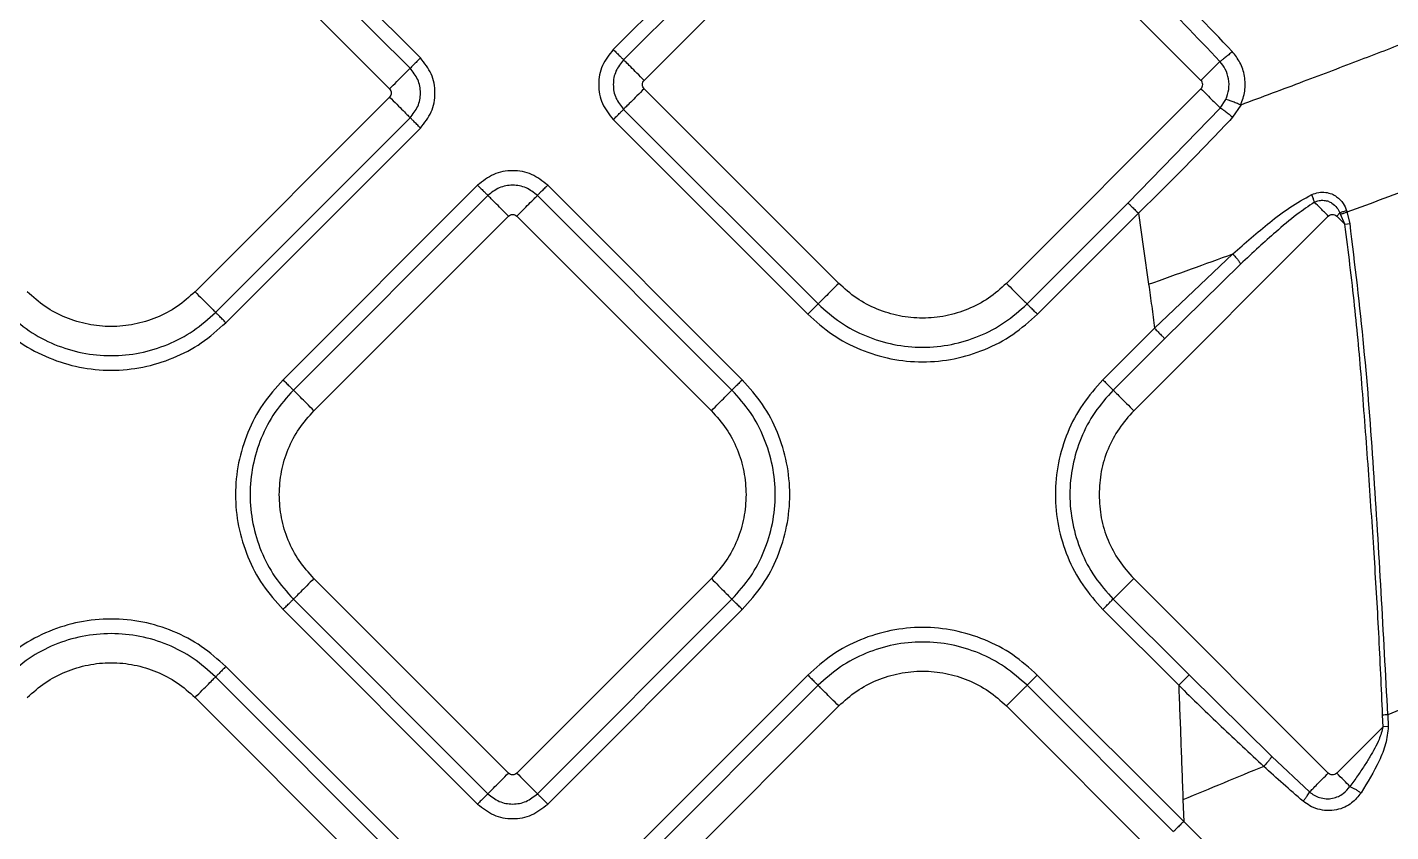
# Model space of a CAD drawing. Extents: x 400 to 501, y 484 to 634.
# Drawn here: x 463.906 to 468.523, y 553.078 to 555.801 of the extents above; entities that cross this region are included whole.
import ezdxf

# ---------------------------------------------------------------- set-up
doc = ezdxf.new("R2010")
doc.units = 0
doc.header["$MEASUREMENT"] = 0
doc.layers.add('DIM', color=3, linetype='Continuous')
doc.layers.add('GEOMETRY', color=3, linetype='Continuous', lineweight=25)

# ---------------------------------------------------------------- blocks, each defined once
blk = doc.blocks.new('2026 GRANDEE')
at = {"layer": 'GEOMETRY', "ltscale": 16}
for p, q in [((14.8126, -41.1428), (14.1537, -40.4839)), ((16.1245, -40.4554), (15.4656, -41.1143)), ((16.1593, -40.4903), (15.5005, -41.1491)), ((14.7777, -41.1776), (14.1189, -40.5188)), ((15.5702, -41.2189), (16.229, -40.56)), ((17.456, -41.2189), (16.7972, -40.56)), ((14.0491, -40.5885), (14.708, -41.2474)), ((14.708, -41.2756), (14.0491, -41.9345)), ((16.229, -41.906), (15.5702, -41.2471)), ((16.7972, -41.906), (17.456, -41.2471)), ((15.5005, -41.3169), (16.1593, -41.9757)), ((17.5214, -41.3125), (17.2089, -41.6337)), ((17.5214, -41.3125), (17.5403, -41.2833)), ((17.5904, -41.3024), (17.563, -41.3439)), ((14.1189, -42.0042), (14.7777, -41.3454)), ((15.4656, -41.3517), (16.1245, -42.0106)), ((14.1537, -42.0391), (14.8126, -41.3802)), ((15.0061, -41.5738), (14.3473, -42.2326)), ((15.9024, -42.2326), (15.2436, -41.5738)), ((15.041, -41.6086), (14.3821, -42.2675)), ((15.8675, -42.2675), (15.2087, -41.6086)), ((16.8669, -41.9757), (17.2089, -41.6337)), ((14.4519, -42.3372), (15.1107, -41.6784)), ((15.139, -41.6784), (15.7978, -42.3372)), ((16.9018, -42.0106), (17.2438, -41.6685)), ((17.8872, -41.6783), (17.2284, -42.3372)), ((17.9265, -41.6673), (17.9155, -41.6783)), ((17.9155, -41.6783), (17.9433, -41.7061)), ((17.9265, -41.6673), (17.9288, -41.6718)), ((17.9433, -41.7061), (17.9288, -41.6718)), ((17.9607, -41.7037), (17.9511, -41.6644)), ((17.9433, -41.7061), (17.9607, -41.7037)), ((17.564, -41.8062), (17.2983, -42.0581)), ((17.5903, -41.8409), (17.3331, -42.093)), ((17.2983, -42.0581), (17.1238, -42.2326)), ((17.3331, -42.093), (17.1587, -42.2674)), ((15.1107, -43.5642), (14.4519, -42.9053)), ((15.7978, -42.9053), (15.139, -43.5642)), ((17.2284, -42.9053), (17.8872, -43.5641)), ((14.3821, -42.9751), (15.041, -43.6339)), ((15.2087, -43.6339), (15.8675, -42.9751)), ((17.1587, -42.975), (17.4154, -43.2318)), ((14.3473, -43.0099), (15.0061, -43.6687)), ((15.2436, -43.6688), (15.9024, -43.0099)), ((17.1238, -43.0099), (17.3805, -43.2666)), ((14.8126, -43.8623), (14.1538, -43.2034)), ((14.7777, -43.8971), (14.1189, -43.2383)), ((16.1244, -43.2319), (15.4656, -43.8908)), ((17.3974, -43.7276), (16.9017, -43.2319)), ((17.4154, -43.2318), (17.6955, -43.5077)), ((14.0492, -43.308), (14.708, -43.9669)), ((16.1593, -43.2668), (15.5005, -43.9256)), ((17.3625, -43.7624), (16.8669, -43.2668)), ((15.5702, -43.9954), (16.229, -43.3365)), ((16.7971, -43.3365), (17.456, -43.9954)), ((18.0728, -43.4068), (18.0712, -43.3676)), ((18.0888, -43.3669), (18.0904, -43.4061)), ((17.9155, -43.5641), (18.0728, -43.4068)), ((18.0904, -43.4061), (18.0728, -43.4068)), ((17.6955, -43.5077), (17.8237, -43.6277)), ((17.3948, -43.6544), (17.3974, -43.7276)), ((17.3974, -43.7276), (17.5637, -43.8915))]:
    blk.add_line(p, q, dxfattribs=at)
at = {"layer": 'GEOMETRY', "ltscale": 16, "flags": 128}
for points in [[(17.2438, -41.6685), (17.2612, -41.7888), (17.2787, -41.9091)], [(17.9493, -41.6593), (17.9502, -41.6618), (17.9511, -41.6644)]]:
    blk.add_lwpolyline(points, dxfattribs=at)
at = {"layer": 'GEOMETRY', "ltscale": 16}
for points, knots in [([(17.5619, -41.1212), (17.4802, -41.0356), (17.3159, -40.8637), (17.145, -40.6967), (17.0591, -40.6127)], [0, 0, 0, 0, 0.497221, 1, 1, 1, 1]), ([(17.5201, -41.1548), (17.4409, -41.0718), (17.2777, -40.901), (17.1103, -40.7337), (17.0242, -40.6476)], [0, 0, 0, 0, 0.485574, 1, 1, 1, 1]), ([(19.088, -40.6964), (19.0676, -40.7073), (19.0273, -40.7289), (18.9205, -40.7776), (18.7833, -40.8368), (18.6131, -40.9073), (18.4101, -40.989), (18.2008, -41.0711), (17.9952, -41.1502), (17.8004, -41.2242), (17.6616, -41.2759), (17.5904, -41.3024)], [0, 0, 0, 0, 0.119833, 0.237501, 0.35482, 0.473455, 0.595101, 0.721731, 0.810129, 0.90261, 1, 1, 1, 1]), ([(15.4656, -41.1143), (15.4519, -41.1316), (15.4244, -41.1663), (15.4124, -41.233), (15.4244, -41.2997), (15.4519, -41.3344), (15.4656, -41.3517)], [0, 0, 0, 0, 0.250039, 0.499994, 0.749965, 1, 1, 1, 1]), ([(17.5619, -41.1211), (17.5579, -41.1248), (17.5499, -41.1321), (17.5379, -41.1421), (17.5273, -41.1503), (17.5225, -41.1533), (17.5201, -41.1548)], [0, 0, 0, 0, 0.2499974, 0.5, 0.7500026, 1, 1, 1, 1]), ([(17.5904, -41.3024), (17.5961, -41.2869), (17.6074, -41.2554), (17.6054, -41.2048), (17.5907, -41.158), (17.5713, -41.1332), (17.5619, -41.1211)], [0, 0, 0, 0, 0.254787, 0.51477, 0.764949, 1, 1, 1, 1]), ([(14.7777, -41.3454), (14.7874, -41.3331), (14.8068, -41.3086), (14.8153, -41.2615), (14.8068, -41.2144), (14.7874, -41.1899), (14.7777, -41.1776)], [0, 0, 0, 0, 0.249985, 0.499995, 0.750018, 1, 1, 1, 1]), ([(14.8126, -41.3802), (14.8263, -41.3629), (14.8538, -41.3282), (14.8657, -41.2615), (14.8538, -41.1948), (14.8263, -41.1601), (14.8126, -41.1428)], [0, 0, 0, 0, 0.2500385, 0.4999937, 0.7499651, 1, 1, 1, 1]), ([(15.5005, -41.1491), (15.4908, -41.1614), (15.4713, -41.1859), (15.4629, -41.233), (15.4713, -41.2801), (15.4908, -41.3046), (15.5005, -41.3169)], [0, 0, 0, 0, 0.249985, 0.499995, 0.750018, 1, 1, 1, 1]), ([(17.5403, -41.2833), (17.5442, -41.2722), (17.5521, -41.2499), (17.5506, -41.2141), (17.5403, -41.181), (17.5267, -41.1633), (17.5201, -41.1548)], [0, 0, 0, 0, 0.2551853, 0.5143525, 0.7663894, 1, 1, 1, 1]), ([(15.5702, -41.2471), (15.5686, -41.2451), (15.5653, -41.2409), (15.5639, -41.233), (15.5653, -41.2251), (15.5686, -41.2209), (15.5702, -41.2189)], [0, 0, 0, 0, 0.250227, 0.500001, 0.749773, 1, 1, 1, 1]), ([(17.456, -41.2471), (17.4576, -41.2451), (17.4609, -41.2409), (17.4624, -41.233), (17.4609, -41.2251), (17.4576, -41.2209), (17.456, -41.2189)], [0, 0, 0, 0, 0.250227, 0.499999, 0.749773, 1, 1, 1, 1]), ([(17.9511, -41.6644), (18.0349, -41.6333), (18.1978, -41.5729), (18.416, -41.4913), (18.6062, -41.4199), (18.7688, -41.3587), (18.9056, -41.3073), (19.0164, -41.2659), (19.1038, -41.2335), (19.1398, -41.2204), (19.1579, -41.2139)], [0, 0, 0, 0, 0.141798, 0.275631, 0.403303, 0.526463, 0.6465, 0.764648, 0.882079, 1, 1, 1, 1]), ([(14.708, -41.2474), (14.7096, -41.2494), (14.7129, -41.2536), (14.7143, -41.2615), (14.7129, -41.2694), (14.7096, -41.2736), (14.708, -41.2756)], [0, 0, 0, 0, 0.2502271, 0.500001, 0.7497726, 1, 1, 1, 1]), ([(17.5214, -41.3125), (17.5237, -41.3137), (17.5284, -41.3161), (17.539, -41.3236), (17.5509, -41.333), (17.559, -41.3403), (17.563, -41.3439)], [0, 0, 0, 0, 0.249997, 0.5, 0.750003, 1, 1, 1, 1]), ([(17.5904, -41.3024), (17.5855, -41.3002), (17.5756, -41.2957), (17.5612, -41.2899), (17.5485, -41.2853), (17.543, -41.284), (17.5403, -41.2833)], [0, 0, 0, 0, 0.249997, 0.5, 0.750003, 1, 1, 1, 1]), ([(17.563, -41.3439), (17.5112, -41.3987), (17.4074, -41.5086), (17.2984, -41.6151), (17.2438, -41.6685)], [0, 0, 0, 0, 0.498522, 1, 1, 1, 1]), ([(15.2436, -41.5738), (15.2262, -41.56), (15.1915, -41.5325), (15.1248, -41.5206), (15.0582, -41.5325), (15.0235, -41.56), (15.0061, -41.5738)], [0, 0, 0, 0, 0.250039, 0.499994, 0.749965, 1, 1, 1, 1]), ([(15.2087, -41.6086), (15.1964, -41.5989), (15.1719, -41.5795), (15.1248, -41.5711), (15.0777, -41.5795), (15.0532, -41.5989), (15.041, -41.6086)], [0, 0, 0, 0, 0.249985, 0.499995, 0.750018, 1, 1, 1, 1]), ([(17.8311, -41.6055), (17.8389, -41.6026), (17.8541, -41.5969), (17.8776, -41.597), (17.8983, -41.6024), (17.9194, -41.6141), (17.9381, -41.633), (17.9459, -41.6512), (17.9493, -41.6593)], [0, 0, 0, 0, 0.169687, 0.333481, 0.480031, 0.609047, 0.825569, 1, 1, 1, 1]), ([(17.564, -41.8062), (17.6052, -41.77), (17.6677, -41.715), (17.7565, -41.6471), (17.8059, -41.6196), (17.8311, -41.6055)], [0, 0, 0, 0, 0.486368, 0.737363, 1, 1, 1, 1]), ([(17.8401, -41.6312), (17.8201, -41.6449), (17.7748, -41.6758), (17.7131, -41.7284), (17.6498, -41.7848), (17.6107, -41.8217), (17.5903, -41.8409)], [0, 0, 0, 0, 0.223808, 0.508455, 0.743933, 1, 1, 1, 1]), ([(17.8401, -41.6312), (17.839, -41.6272), (17.8369, -41.6191), (17.8331, -41.6101), (17.8311, -41.6055)], [0, 0, 0, 0, 0.5000001, 1, 1, 1, 1]), ([(17.8401, -41.6312), (17.8454, -41.629), (17.8559, -41.6247), (17.8724, -41.6243), (17.8871, -41.6275), (17.9024, -41.6352), (17.9167, -41.6484), (17.9234, -41.6613), (17.9265, -41.6673)], [0, 0, 0, 0, 0.1647281, 0.3246115, 0.468377, 0.5953615, 0.8138631, 1, 1, 1, 1]), ([(15.1107, -41.6784), (15.1128, -41.6767), (15.1169, -41.6735), (15.1248, -41.672), (15.1328, -41.6735), (15.1369, -41.6767), (15.139, -41.6784)], [0, 0, 0, 0, 0.250227, 0.500001, 0.749773, 1, 1, 1, 1]), ([(17.8872, -41.6783), (17.8893, -41.6767), (17.8934, -41.6734), (17.9013, -41.672), (17.9093, -41.6734), (17.9134, -41.6767), (17.9155, -41.6783)], [0, 0, 0, 0, 0.250227, 0.500001, 0.749773, 1, 1, 1, 1]), ([(17.9493, -41.6593), (17.9456, -41.6606), (17.9382, -41.6634), (17.9304, -41.666), (17.9265, -41.6673)], [0, 0, 0, 0, 0.499999, 1, 1, 1, 1]), ([(17.9288, -41.6718), (17.9326, -41.6706), (17.9402, -41.6681), (17.9474, -41.6656), (17.9511, -41.6644)], [0, 0, 0, 0, 0.5, 1, 1, 1, 1]), ([(18.0712, -43.3676), (18.0671, -43.2749), (18.059, -43.0918), (18.0422, -42.8149), (18.0231, -42.5333), (18.002, -42.2543), (17.9776, -41.9771), (17.9549, -41.7979), (17.9433, -41.7061)], [0, 0, 0, 0, 0.167046, 0.329871, 0.499317, 0.67496, 0.83344, 1, 1, 1, 1]), ([(18.0888, -43.3669), (18.074, -43.0897), (18.0518, -42.6744), (18.0108, -42.1196), (17.9775, -41.843), (17.9607, -41.7037)], [0, 0, 0, 0, 0.499117, 0.747773, 1, 1, 1, 1]), ([(17.2787, -41.9091), (17.327, -41.8917), (17.4225, -41.8575), (17.5172, -41.8232), (17.564, -41.8062)], [0, 0, 0, 0, 0.505854, 1, 1, 1, 1]), ([(17.564, -41.8062), (17.5672, -41.8098), (17.5736, -41.817), (17.5815, -41.827), (17.5876, -41.8355), (17.5894, -41.8391), (17.5903, -41.8409)], [0, 0, 0, 0, 0.249999, 0.5, 0.750002, 1, 1, 1, 1]), ([(17.2787, -41.9091), (17.2822, -41.9339), (17.2892, -41.9835), (17.2952, -42.0332), (17.2983, -42.0581)], [0, 0, 0, 0, 0.499895, 1, 1, 1, 1]), ([(19.3147, -42.8487), (19.2932, -42.8583), (19.2504, -42.8774), (19.1475, -42.9219), (19.0199, -42.9764), (18.8679, -43.0408), (18.6958, -43.1133), (18.5066, -43.1927), (18.3043, -43.2772), (18.1605, -43.3371), (18.0888, -43.3669)], [0, 0, 0, 0, 0.127649, 0.254663, 0.380913, 0.506328, 0.630898, 0.754654, 0.877655, 1, 1, 1, 1]), ([(17.3805, -43.2666), (17.383, -43.3312), (17.3879, -43.4604), (17.3925, -43.5897), (17.3948, -43.6544)], [0, 0, 0, 0, 0.49942, 1, 1, 1, 1]), ([(17.3805, -43.2666), (17.4284, -43.3132), (17.5236, -43.4059), (17.6204, -43.4962), (17.6686, -43.5412)], [0, 0, 0, 0, 0.502209, 1, 1, 1, 1]), ([(18.0728, -43.4068), (18.0686, -43.4214), (18.0583, -43.4573), (18.0334, -43.5003), (18.0083, -43.5408), (17.9857, -43.5743), (17.9691, -43.5971), (17.9604, -43.609)], [0, 0, 0, 0, 0.1935995, 0.478363, 0.6356407, 0.8094792, 1, 1, 1, 1]), ([(18.0904, -43.4061), (18.0882, -43.4261), (18.0838, -43.4666), (18.0515, -43.5427), (18.0194, -43.5954), (17.9979, -43.6309)], [0, 0, 0, 0, 0.242133, 0.490107, 1, 1, 1, 1]), ([(17.6686, -43.5412), (17.6231, -43.56), (17.5321, -43.5977), (17.4405, -43.6355), (17.3948, -43.6544)], [0, 0, 0, 0, 0.500245, 1, 1, 1, 1]), ([(17.6955, -43.5077), (17.6946, -43.5093), (17.6927, -43.5126), (17.6865, -43.5208), (17.6784, -43.5305), (17.6719, -43.5376), (17.6686, -43.5412)], [0, 0, 0, 0, 0.2499985, 0.5, 0.7500015, 1, 1, 1, 1]), ([(17.802, -43.6591), (17.7794, -43.6398), (17.7344, -43.6013), (17.6905, -43.5612), (17.6686, -43.5412)], [0, 0, 0, 0, 0.502716, 1, 1, 1, 1]), ([(15.139, -43.5642), (15.1369, -43.5658), (15.1328, -43.5691), (15.1248, -43.5705), (15.1169, -43.5691), (15.1128, -43.5658), (15.1107, -43.5642)], [0, 0, 0, 0, 0.250227, 0.500001, 0.749773, 1, 1, 1, 1]), ([(17.9155, -43.5641), (17.9134, -43.5658), (17.9093, -43.569), (17.9013, -43.5705), (17.8934, -43.569), (17.8893, -43.5658), (17.8872, -43.5641)], [0, 0, 0, 0, 0.250227, 0.500001, 0.749773, 1, 1, 1, 1]), ([(15.041, -43.6339), (15.0532, -43.6436), (15.0777, -43.663), (15.1248, -43.6715), (15.1719, -43.663), (15.1964, -43.6436), (15.2087, -43.6339)], [0, 0, 0, 0, 0.249985, 0.499995, 0.750018, 1, 1, 1, 1]), ([(17.802, -43.6591), (17.8045, -43.656), (17.8095, -43.6498), (17.8158, -43.6411), (17.8208, -43.6334), (17.8227, -43.6296), (17.8237, -43.6277)], [0, 0, 0, 0, 0.25, 0.500001, 0.750001, 1, 1, 1, 1]), ([(17.9979, -43.6309), (17.988, -43.6432), (17.9725, -43.6627), (17.9425, -43.6802), (17.9143, -43.6897), (17.8828, -43.6921), (17.852, -43.6869), (17.8244, -43.6758), (17.8092, -43.6645), (17.802, -43.6591)], [0, 0, 0, 0, 0.208291, 0.328765, 0.463325, 0.607921, 0.750157, 0.881303, 1, 1, 1, 1]), ([(17.8237, -43.6277), (17.8286, -43.6315), (17.839, -43.6396), (17.8581, -43.6476), (17.8795, -43.6516), (17.9014, -43.6502), (17.921, -43.6436), (17.9423, -43.6314), (17.9533, -43.6177), (17.9604, -43.609)], [0, 0, 0, 0, 0.118145, 0.249018, 0.391032, 0.533821, 0.667306, 0.788765, 1, 1, 1, 1]), ([(17.9604, -43.609), (17.9633, -43.6104), (17.969, -43.6131), (17.9787, -43.6185), (17.9885, -43.6245), (17.9948, -43.6288), (17.9979, -43.6309)], [0, 0, 0, 0, 0.25, 0.5, 0.75, 1, 1, 1, 1]), ([(15.0061, -43.6687), (15.0235, -43.6825), (15.0582, -43.71), (15.1248, -43.7219), (15.1915, -43.71), (15.2262, -43.6825), (15.2436, -43.6688)], [0, 0, 0, 0, 0.250039, 0.499994, 0.749965, 1, 1, 1, 1])]:
    blk.add_open_spline(points, degree=3, knots=knots, dxfattribs=at)
for points in [[(15.4656, -41.1143), (15.4698, -41.1184), (15.478, -41.1267), (15.4889, -41.1375), (15.4972, -41.1458), (15.4994, -41.148), (15.5005, -41.1491)], [(14.708, -41.2474), (14.7163, -41.2391), (14.7328, -41.2225), (14.7545, -41.2009), (14.7711, -41.1843), (14.7755, -41.1799), (14.7777, -41.1776)], [(14.8126, -41.1428), (14.8084, -41.1469), (14.8001, -41.1552), (14.7893, -41.166), (14.781, -41.1743), (14.7788, -41.1765), (14.7777, -41.1776)], [(15.5702, -41.2189), (15.5619, -41.2106), (15.5454, -41.194), (15.5237, -41.1724), (15.5071, -41.1558), (15.5027, -41.1513), (15.5005, -41.1491)], [(17.456, -41.2189), (17.4627, -41.2122), (17.4761, -41.1988), (17.4945, -41.1804), (17.5101, -41.1647), (17.5168, -41.1581), (17.5201, -41.1548)], [(14.708, -41.2756), (14.7163, -41.2839), (14.7328, -41.3005), (14.7545, -41.3221), (14.7711, -41.3387), (14.7755, -41.3432), (14.7777, -41.3454)], [(15.5702, -41.2471), (15.5619, -41.2554), (15.5454, -41.272), (15.5237, -41.2936), (15.5071, -41.3102), (15.5027, -41.3146), (15.5005, -41.3169)], [(17.456, -41.2471), (17.463, -41.2541), (17.4769, -41.268), (17.4958, -41.287), (17.5118, -41.3029), (17.5182, -41.3093), (17.5214, -41.3125)], [(15.4656, -41.3517), (15.4698, -41.3476), (15.478, -41.3393), (15.4889, -41.3285), (15.4972, -41.3202), (15.4994, -41.318), (15.5005, -41.3169)], [(14.8126, -41.3802), (14.8084, -41.3761), (14.8001, -41.3678), (14.7893, -41.357), (14.781, -41.3487), (14.7788, -41.3465), (14.7777, -41.3454)], [(15.0061, -41.5738), (15.0103, -41.5779), (15.0185, -41.5862), (15.0294, -41.597), (15.0377, -41.6053), (15.0399, -41.6075), (15.041, -41.6086)], [(15.2436, -41.5738), (15.2394, -41.5779), (15.2311, -41.5862), (15.2203, -41.597), (15.212, -41.6053), (15.2098, -41.6075), (15.2087, -41.6086)], [(15.1107, -41.6784), (15.1024, -41.6701), (15.0859, -41.6535), (15.0642, -41.6319), (15.0476, -41.6153), (15.0432, -41.6109), (15.041, -41.6086)], [(15.139, -41.6784), (15.1473, -41.6701), (15.1638, -41.6535), (15.1855, -41.6319), (15.2021, -41.6153), (15.2065, -41.6109), (15.2087, -41.6086)], [(17.2089, -41.6337), (17.21, -41.6348), (17.2122, -41.637), (17.2205, -41.6453), (17.2313, -41.6561), (17.2396, -41.6644), (17.2438, -41.6685)], [(17.8872, -41.6783), (17.8785, -41.6697), (17.8612, -41.6523), (17.8471, -41.6382), (17.8401, -41.6312)], [(16.229, -41.906), (16.2208, -41.9142), (16.2042, -41.9308), (16.1826, -41.9525), (16.166, -41.9691), (16.1615, -41.9735), (16.1593, -41.9757)], [(16.7972, -41.906), (16.7775, -41.9235), (16.7382, -41.9586), (16.6677, -41.9953), (16.592, -42.0185), (16.5131, -42.0262), (16.4342, -42.0185), (16.3585, -41.9953), (16.288, -41.9586), (16.2487, -41.9235), (16.229, -41.906)], [(16.7972, -41.906), (16.8055, -41.9142), (16.822, -41.9308), (16.8437, -41.9525), (16.8603, -41.9691), (16.8647, -41.9735), (16.8669, -41.9757)], [(14.0491, -41.9345), (14.0295, -41.952), (13.9902, -41.9871), (13.9197, -42.0238), (13.844, -42.047), (13.7651, -42.0547), (13.6862, -42.047), (13.6105, -42.0238), (13.54, -41.9871), (13.5007, -41.952), (13.481, -41.9345)], [(14.0491, -41.9345), (14.0574, -41.9428), (14.074, -41.9593), (14.0956, -41.981), (14.1122, -41.9976), (14.1167, -42.002), (14.1189, -42.0042)], [(13.4113, -42.0042), (13.4358, -42.026), (13.4847, -42.0697), (13.5725, -42.1155), (13.6668, -42.1443), (13.7651, -42.1539), (13.8634, -42.1443), (13.9576, -42.1155), (14.0454, -42.0697), (14.0944, -42.026), (14.1189, -42.0042)], [(14.1537, -42.0391), (14.1496, -42.0349), (14.1413, -42.0266), (14.1305, -42.0158), (14.1222, -42.0075), (14.12, -42.0053), (14.1189, -42.0042)], [(16.1245, -42.0106), (16.1286, -42.0064), (16.1369, -41.9981), (16.1477, -41.9873), (16.156, -41.979), (16.1582, -41.9768), (16.1593, -41.9757)], [(16.1245, -42.0106), (16.1513, -42.0345), (16.2051, -42.0825), (16.3016, -42.1328), (16.4051, -42.1645), (16.5131, -42.1751), (16.6211, -42.1645), (16.7246, -42.1328), (16.8211, -42.0825), (16.8749, -42.0345), (16.9018, -42.0106)], [(16.1593, -41.9757), (16.1838, -41.9975), (16.2327, -42.0412), (16.3206, -42.087), (16.4148, -42.1158), (16.5131, -42.1254), (16.6114, -42.1158), (16.7056, -42.087), (16.7935, -42.0412), (16.8424, -41.9975), (16.8669, -41.9757)], [(16.9018, -42.0106), (16.8976, -42.0064), (16.8893, -41.9981), (16.8785, -41.9873), (16.8702, -41.979), (16.868, -41.9768), (16.8669, -41.9757)], [(13.3764, -42.0391), (13.4033, -42.0631), (13.4571, -42.111), (13.5536, -42.1613), (13.6571, -42.193), (13.7651, -42.2036), (13.873, -42.193), (13.9766, -42.1613), (14.0731, -42.111), (14.1268, -42.0631), (14.1537, -42.0391)], [(17.2983, -42.0581), (17.3024, -42.0622), (17.3107, -42.0705), (17.3215, -42.0813), (17.3298, -42.0896), (17.332, -42.0919), (17.3331, -42.093)], [(14.3473, -42.2326), (14.3233, -42.2595), (14.2753, -42.3133), (14.225, -42.4098), (14.1933, -42.5133), (14.1828, -42.6213), (14.1933, -42.7292), (14.225, -42.8328), (14.2753, -42.9293), (14.3233, -42.983), (14.3473, -43.0099)], [(14.3473, -42.2326), (14.3514, -42.2368), (14.3597, -42.245), (14.3705, -42.2559), (14.3788, -42.2642), (14.381, -42.2664), (14.3821, -42.2675)], [(15.9024, -42.2326), (15.8983, -42.2368), (15.89, -42.245), (15.8792, -42.2559), (15.8709, -42.2642), (15.8686, -42.2664), (15.8675, -42.2675)], [(15.9024, -43.0099), (15.9264, -42.983), (15.9744, -42.9293), (16.0246, -42.8328), (16.0563, -42.7292), (16.0669, -42.6213), (16.0563, -42.5133), (16.0246, -42.4098), (15.9744, -42.3133), (15.9264, -42.2595), (15.9024, -42.2326)], [(17.1238, -42.2326), (17.0998, -42.2595), (17.0518, -42.3132), (17.0016, -42.4097), (16.9698, -42.5133), (16.9593, -42.6212), (16.9698, -42.7292), (17.0016, -42.8327), (17.0518, -42.9292), (17.0998, -42.983), (17.1238, -43.0099)], [(17.1238, -42.2326), (17.1279, -42.2367), (17.1362, -42.245), (17.147, -42.2558), (17.1553, -42.2641), (17.1575, -42.2663), (17.1587, -42.2674)], [(14.3821, -42.2675), (14.3603, -42.292), (14.3166, -42.3409), (14.2709, -42.4287), (14.242, -42.523), (14.2324, -42.6213), (14.242, -42.7195), (14.2709, -42.8138), (14.3166, -42.9016), (14.3603, -42.9506), (14.3821, -42.9751)], [(14.4519, -42.3372), (14.4436, -42.3289), (14.427, -42.3124), (14.4054, -42.2907), (14.3888, -42.2741), (14.3844, -42.2697), (14.3821, -42.2675)], [(15.7978, -42.3372), (15.8061, -42.3289), (15.8226, -42.3124), (15.8443, -42.2907), (15.8609, -42.2741), (15.8653, -42.2697), (15.8675, -42.2675)], [(15.8675, -42.9751), (15.8894, -42.9506), (15.9331, -42.9016), (15.9788, -42.8138), (16.0077, -42.7195), (16.0173, -42.6213), (16.0077, -42.523), (15.9788, -42.4287), (15.9331, -42.3409), (15.8894, -42.292), (15.8675, -42.2675)], [(17.1587, -42.2674), (17.1368, -42.2919), (17.0931, -42.3409), (17.0474, -42.4287), (17.0185, -42.523), (17.0089, -42.6212), (17.0185, -42.7195), (17.0474, -42.8138), (17.0931, -42.9016), (17.1368, -42.9506), (17.1587, -42.975)], [(17.1587, -42.2674), (17.1609, -42.2697), (17.1653, -42.2741), (17.1819, -42.2907), (17.2035, -42.3123), (17.2201, -42.3289), (17.2284, -42.3372)], [(14.3342, -42.6213), (14.3357, -42.595), (14.3387, -42.5424), (14.3627, -42.4667), (14.3992, -42.3961), (14.4343, -42.3569), (14.4519, -42.3372)], [(15.7978, -42.3372), (15.8154, -42.3569), (15.8505, -42.3961), (15.887, -42.4667), (15.911, -42.5424), (15.914, -42.595), (15.9155, -42.6213)], [(17.2284, -42.3372), (17.2108, -42.3568), (17.1757, -42.3961), (17.1392, -42.4666), (17.1152, -42.5423), (17.1122, -42.5949), (17.1107, -42.6212)], [(14.4519, -42.9053), (14.4343, -42.8857), (14.3992, -42.8464), (14.3627, -42.7759), (14.3387, -42.7002), (14.3357, -42.6476), (14.3342, -42.6213)], [(15.9155, -42.6213), (15.914, -42.6476), (15.911, -42.7002), (15.887, -42.7759), (15.8505, -42.8464), (15.8154, -42.8857), (15.7978, -42.9053)], [(17.1107, -42.6212), (17.1122, -42.6475), (17.1152, -42.7001), (17.1392, -42.7758), (17.1757, -42.8464), (17.2108, -42.8857), (17.2284, -42.9053)], [(14.4519, -42.9053), (14.4436, -42.9136), (14.427, -42.9302), (14.4054, -42.9518), (14.3888, -42.9684), (14.3844, -42.9728), (14.3821, -42.9751)], [(15.7978, -42.9053), (15.8061, -42.9136), (15.8226, -42.9302), (15.8443, -42.9518), (15.8609, -42.9684), (15.8653, -42.9728), (15.8675, -42.9751)], [(17.2284, -42.9053), (17.2201, -42.9136), (17.2035, -42.9301), (17.1819, -42.9518), (17.1653, -42.9684), (17.1609, -42.9728), (17.1587, -42.975)], [(14.3473, -43.0099), (14.3514, -43.0058), (14.3597, -42.9975), (14.3705, -42.9867), (14.3788, -42.9784), (14.381, -42.9762), (14.3821, -42.9751)], [(15.9024, -43.0099), (15.8983, -43.0058), (15.89, -42.9975), (15.8792, -42.9867), (15.8709, -42.9784), (15.8686, -42.9762), (15.8675, -42.9751)], [(17.1238, -43.0099), (17.1279, -43.0057), (17.1362, -42.9975), (17.147, -42.9866), (17.1553, -42.9783), (17.1575, -42.9761), (17.1587, -42.975)], [(14.1538, -43.2034), (14.1269, -43.1794), (14.0731, -43.1315), (13.9766, -43.0812), (13.8731, -43.0495), (13.7651, -43.0389), (13.6571, -43.0495), (13.5536, -43.0812), (13.4571, -43.1315), (13.4033, -43.1794), (13.3765, -43.2034)], [(16.9017, -43.2319), (16.8748, -43.208), (16.8211, -43.16), (16.7246, -43.1097), (16.621, -43.078), (16.5131, -43.0674), (16.4051, -43.078), (16.3016, -43.1097), (16.2051, -43.16), (16.1513, -43.208), (16.1244, -43.2319)], [(14.1189, -43.2383), (14.0944, -43.2165), (14.0455, -43.1728), (13.9576, -43.127), (13.8634, -43.0982), (13.7651, -43.0886), (13.6668, -43.0982), (13.5726, -43.127), (13.4847, -43.1728), (13.4358, -43.2165), (13.4113, -43.2383)], [(16.8669, -43.2668), (16.8424, -43.245), (16.7934, -43.2013), (16.7056, -43.1555), (16.6114, -43.1267), (16.5131, -43.1171), (16.4148, -43.1267), (16.3205, -43.1555), (16.2327, -43.2013), (16.1838, -43.245), (16.1593, -43.2668)], [(13.481, -43.308), (13.5007, -43.2905), (13.54, -43.2554), (13.6105, -43.2187), (13.6862, -43.1955), (13.7651, -43.1878), (13.844, -43.1955), (13.9197, -43.2187), (13.9902, -43.2554), (14.0295, -43.2905), (14.0492, -43.308)], [(14.1538, -43.2034), (14.1496, -43.2076), (14.1413, -43.2159), (14.1305, -43.2267), (14.1222, -43.235), (14.12, -43.2372), (14.1189, -43.2383)], [(16.229, -43.3365), (16.2487, -43.319), (16.288, -43.2839), (16.3585, -43.2472), (16.4342, -43.224), (16.5131, -43.2163), (16.592, -43.224), (16.6677, -43.2472), (16.7382, -43.2839), (16.7775, -43.319), (16.7971, -43.3365)], [(14.0492, -43.308), (14.0575, -43.2997), (14.074, -43.2832), (14.0957, -43.2615), (14.1123, -43.2449), (14.1167, -43.2405), (14.1189, -43.2383)], [(16.1244, -43.2319), (16.1286, -43.2361), (16.1368, -43.2444), (16.1477, -43.2552), (16.156, -43.2635), (16.1582, -43.2657), (16.1593, -43.2668)], [(16.9017, -43.2319), (16.8976, -43.2361), (16.8893, -43.2444), (16.8785, -43.2552), (16.8702, -43.2635), (16.868, -43.2657), (16.8669, -43.2668)], [(17.4154, -43.2318), (17.4143, -43.2329), (17.4121, -43.2351), (17.4038, -43.2434), (17.3929, -43.2542), (17.3847, -43.2625), (17.3805, -43.2666)], [(16.229, -43.3365), (16.2207, -43.3283), (16.2042, -43.3117), (16.1825, -43.29), (16.1659, -43.2734), (16.1615, -43.269), (16.1593, -43.2668)], [(16.7971, -43.3365), (16.8054, -43.3283), (16.822, -43.3117), (16.8436, -43.29), (16.8602, -43.2734), (16.8647, -43.269), (16.8669, -43.2668)], [(18.0888, -43.3669), (18.086, -43.367), (18.0802, -43.3673), (18.0742, -43.3675), (18.0712, -43.3676)], [(15.041, -43.6339), (15.0432, -43.6317), (15.0476, -43.6273), (15.0642, -43.6107), (15.0859, -43.589), (15.1024, -43.5724), (15.1107, -43.5642)], [(15.139, -43.5642), (15.1473, -43.5724), (15.1638, -43.589), (15.1855, -43.6107), (15.2021, -43.6273), (15.2065, -43.6317), (15.2087, -43.6339)], [(17.8237, -43.6277), (17.827, -43.6243), (17.8337, -43.6176), (17.8493, -43.602), (17.8674, -43.5839), (17.8806, -43.5707), (17.8872, -43.5641)], [(17.9604, -43.609), (17.9536, -43.6022), (17.94, -43.5887), (17.9237, -43.5723), (17.9155, -43.5641)], [(15.041, -43.6339), (15.0399, -43.635), (15.0377, -43.6372), (15.0294, -43.6455), (15.0185, -43.6563), (15.0103, -43.6646), (15.0061, -43.6687)], [(15.2436, -43.6687), (15.2394, -43.6646), (15.2311, -43.6563), (15.2203, -43.6455), (15.212, -43.6372), (15.2098, -43.635), (15.2087, -43.6339)], [(17.3974, -43.7276), (17.3932, -43.7317), (17.3849, -43.74), (17.3741, -43.7508), (17.3658, -43.7591), (17.3636, -43.7613), (17.3625, -43.7624)]]:
    blk.add_open_spline(points, degree=3, dxfattribs=at)

msp = doc.modelspace()

# ---------------------------------------------------------------- block references
at = {"layer": 'DIM'}
msp.add_blockref('2026 GRANDEE', (450.4248, 596.8403), dxfattribs=at)

doc.saveas('drawing.dxf')
